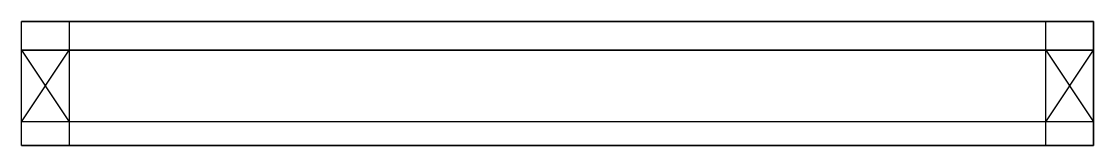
# Model space of a CAD drawing. Extents: x 0 to 225, y 0 to 26.
import ezdxf

# ---------------------------------------------------------------- set-up
doc = ezdxf.new("R2010")
doc.units = 0
doc.layers.get('0').update_dxf_attribs({"linetype": 'CONTINUOUS'})

msp = doc.modelspace()

# ---------------------------------------------------------------- linework, layer by layer
at = {"linetype": 'CONTINUOUS'}
for p, q in [((225, 26), (0, 26)), ((0, 0), (0, 26)), ((0, 26), (225, 26)), ((0, 0), (0, 26)), ((10, 26), (10, 0)), ((215, 0), (215, 26)), ((225, 0), (225, 26)), ((225, 26), (225, 0)), ((225, 20), (0, 20)), ((0, 20), (225, 20)), ((0, 5), (10, 20)), ((0, 20), (10, 5)), ((10, 20), (10, 5)), ((215, 5), (215, 20)), ((215, 20), (225, 5)), ((215, 5), (225, 20)), ((225, 5), (0, 5)), ((225, 5), (0, 5)), ((0, 0), (225, 0)), ((225, 0), (0, 0))]:
    msp.add_line(p, q, dxfattribs=at)

doc.saveas('drawing.dxf')
